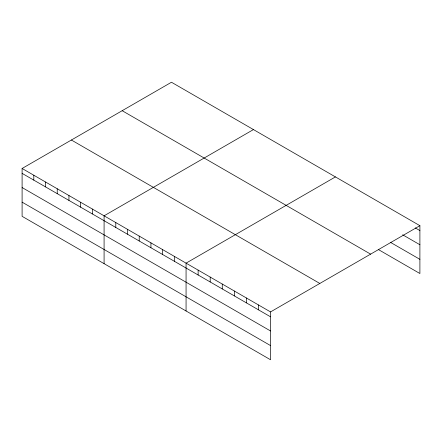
<?xml version="1.0" encoding="UTF-8"?>
<svg xmlns="http://www.w3.org/2000/svg" width="442" height="442" viewBox="0 0 442 442"><rect width="100%" height="100%" fill="white"/><g stroke="black" fill="none" stroke-linecap="round" stroke-linejoin="round"><path stroke-width="0.66" d="M270.537 330.975L270.537 311.914L22.1 168.479L22.1 216.32L270.537 359.755L270.537 330.975L22.1 187.546M378.529 249.636L419.9 273.521L419.9 225.68L171.463 82.245L22.1 168.479M253.448 129.578L104.085 215.812L104.085 263.653M335.434 176.91L186.065 263.145L186.065 310.986M270.537 311.914L419.9 225.68M415.303 227.912L419.9 230.569M402.662 234.79L419.9 244.741M390.595 242.426L419.9 259.344M122.174 110.704L370.611 254.133M71.389 140.02L319.826 283.455M22.1 173.369L270.537 316.803M22.1 202.149L270.537 345.583M258.465 304.947L258.465 309.836M246.398 297.98L246.398 302.869M234.332 291.013L234.332 295.902M222.265 284.046L222.265 288.935M210.199 277.079L210.199 281.968M198.132 270.112L198.132 275.001M174.352 256.382L174.352 261.277M162.645 249.62L162.645 254.515M150.932 242.862L150.932 247.752M139.219 236.1L139.219 240.989M127.506 229.337L127.506 234.227M115.793 222.575L115.793 227.464M92.372 209.049L92.372 213.945M80.659 202.287L80.659 207.182M68.946 195.53L68.946 200.419M57.233 188.767L57.233 193.657M45.526 182.005L45.526 186.894M33.813 175.242L33.813 180.132"/></g></svg>
